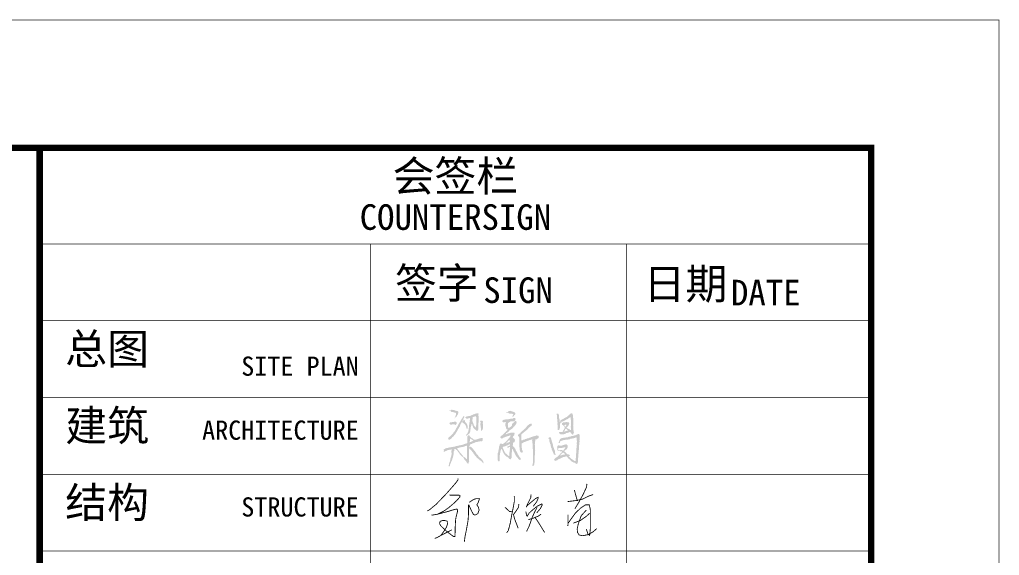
# Model space of a CAD drawing. Extents: x -415214 to 475089, y -207485 to 163917.
# Drawn here: x 467429 to 475089, y 34931 to 39117 of the extents above; entities that cross this region are included whole.
import ezdxf
from ezdxf.enums import TextEntityAlignment as Align

# ---------------------------------------------------------------- set-up
doc = ezdxf.new("R2010")
doc.units = 0
doc.header["$LTSCALE"] = 800
doc.layers.get('0').update_dxf_attribs({"linetype": 'CONTINUOUS'})
doc.layers.add('00-图签签名_10', color=10, linetype='CONTINUOUS')
doc.layers.add('建筑签名', color=7, linetype='CONTINUOUS')
doc.styles.add('图签信息$0$华文细黑', font='STXIHEI.TTF', dxfattribs={"height": 10})

# ---------------------------------------------------------------- blocks, each defined once
blk = doc.blocks.new('图签信息')
at = {"const_width": 0.5}
blk.add_lwpolyline([(-65, 574), (-65, 500.5), (0, 500.5), (0, 574)], close=True, dxfattribs=at)
at = {"const_width": 0.05}
for points in [[(-65, 566.5), (0, 566.5)], [(-39.145, 566.5), (-39.145, 500.5)], [(-19.101, 566.5), (-19.101, 500.5)], [(-65, 560.5), (0, 560.5)], [(-65, 554.5), (0, 554.5)], [(-65, 548.5), (0, 548.5)], [(-65, 542.5), (0, 542.5)]]:
    blk.add_lwpolyline(points, dxfattribs=at)
at = {"style": '图签信息$0$华文细黑'}
for s, height, p in [('会签栏', 2.4, (-32.5, 573)), ('COUNTERSIGN', 2, (-32.5, 569.598))]:
    blk.add_text(s, height=height, dxfattribs=at).set_placement(p, align=Align.TOP_CENTER)
for s, height, p in [('签字', 2.4, (-37.222, 564.634)), ('日期', 2.4, (-17.792, 564.578)), ('SIGN', 2, (-30.32, 563.885)), ('DATE', 2, (-10.959, 563.696)), ('总图', 2.4, (-63, 559.5)), ('建筑', 2.4, (-63, 553.5)), ('结构', 2.4, (-63, 547.5))]:
    blk.add_text(s, height=height, dxfattribs=at).set_placement(p, align=Align.TOP_LEFT)
for s, p in [('SITE PLAN', (-40.056, 557.698)), ('ARCHITECTURE', (-40.056, 552.698)), ('STRUCTURE', (-40.056, 546.698))]:
    blk.add_text(s, height=1.5, dxfattribs=at).set_placement(p, align=Align.TOP_RIGHT)
blk = doc.blocks.new('图签-A1')
at = {"color": 2}
blk.add_blockref('图签信息', (0, 0), dxfattribs=at)
blk = doc.blocks.new('图框-A1')
for points, const_width in [([(0, 0), (841, 0), (841, 594), (0, 594)], 0.05), ([(766, 584), (25, 584), (25, 10), (766, 10)], 0.5)]:
    blk.add_lwpolyline(points, close=True, dxfattribs=dict(const_width=const_width))
blk = doc.blocks.new('104 13#平面_t3')
at = {"xscale": 100, "yscale": 100, "zscale": 100}
for name, p in [('图框-A1', (-10634.5, -20285.2)), ('图签-A1', (72465.5, -19285.2))]:
    blk.add_blockref(name, p, dxfattribs=at)
blk = doc.blocks.new('A$C1FFA159E')
at = {"linetype": 'Continuous'}
h = blk.add_hatch(color=256, dxfattribs=at)
h.dxf.hatch_style = 1
h.paths.add_polyline_path([(-1.939, 0.987), (-1.903, 0.987), (-1.795, 0.891), (-1.795, 0.867), (-1.759, 0.831), (-1.783, 0.783), (-2.023, 0.759), (-2.167, 0.675), (-2.251, 0.663), (-2.203, 0.699), (-2.155, 0.819), (-2.131, 0.819), (-2.095, 0.855), (-2.095, 0.879), (-2.047, 0.891)], flags=16)
h.paths.add_polyline_path([(-11.755, 1.659), (-11.731, 1.659)], flags=16)
h.paths.add_polyline_path([(-11.503, 1.731), (-11.491, 1.743), (-11.467, 1.731), (-11.467, 1.707)], flags=16)
h.paths.add_polyline_path([(-7.159, 1.803), (-7.123, 1.779), (-7.123, 1.671), (-7.159, 1.647), (-7.207, 1.647), (-7.231, 1.623), (-7.255, 1.635), (-7.291, 1.599), (-7.327, 1.599), (-7.387, 1.539), (-7.387, 1.479), (-7.363, 1.455), (-7.303, 1.455), (-7.183, 1.539), (-7.159, 1.539), (-7.123, 1.503), (-7.147, 1.335), (-7.135, 1.251), (-7.183, 0.939), (-7.183, 0.651), (-7.243, 0.651), (-7.423, 0.783), (-7.495, 0.867), (-7.579, 0.927), (-7.711, 1.167), (-7.735, 1.263), (-7.771, 1.299), (-7.843, 1.527), (-7.807, 1.551), (-7.711, 1.563), (-7.651, 1.599), (-7.579, 1.599), (-7.543, 1.635), (-7.327, 1.707), (-7.303, 1.743), (-7.279, 1.731)], flags=16)
h.paths.add_polyline_path([(-7.171, 2.199), (-7.159, 2.211), (-7.135, 2.055), (-7.183, 2.019), (-7.219, 2.019), (-7.255, 1.983), (-7.447, 1.923), (-7.459, 1.899), (-7.507, 1.899), (-7.555, 1.863), (-7.267, 2.151)], flags=16)
h.paths.add_polyline_path([(-11.023, 2.343), (-11.011, 2.355), (-10.963, 2.319), (-10.927, 2.343), (-10.879, 2.259), (-10.795, 2.223), (-10.699, 2.139), (-11.011, 2.007), (-11.083, 1.959), (-11.059, 2.115), (-11.035, 2.139)], flags=16)
h.paths.add_polyline_path([(-3.163, 2.463), (-3.175, 2.475), (-3.307, 2.475), (-3.355, 2.427), (-3.367, 2.319), (-3.343, 2.295), (-3.295, 2.295), (-3.259, 2.007), (-3.223, 1.935), (-3.211, 1.839), (-3.163, 1.767), (-3.151, 1.635), (-3.103, 1.467), (-3.067, 1.419), (-3.043, 1.275), (-2.959, 1.131), (-2.935, 1.023), (-2.887, 0.915), (-2.863, 0.903), (-2.851, 0.831), (-2.719, 0.747), (-2.659, 0.807), (-2.719, 0.939), (-2.719, 1.023), (-2.743, 1.047), (-2.743, 1.179), (-2.803, 1.263), (-2.791, 1.299), (-2.887, 1.527), (-2.935, 1.719), (-2.935, 1.791), (-2.959, 1.815), (-2.983, 1.935), (-3.031, 2.019), (-3.043, 2.115), (-3.067, 2.139), (-3.055, 2.187), (-3.091, 2.259), (-3.115, 2.427)])
h.paths.add_polyline_path([(-11.167, 2.655), (-11.179, 2.667), (-11.215, 2.667), (-11.275, 2.583), (-11.299, 2.403), (-11.287, 1.923), (-11.431, 1.851), (-11.527, 1.839), (-11.731, 1.755), (-12.403, 1.611), (-12.499, 1.575), (-12.619, 1.563), (-12.679, 1.527), (-12.787, 1.527), (-13.063, 1.479), (-13.099, 1.455), (-13.243, 1.443), (-13.447, 1.383), (-13.495, 1.335), (-13.567, 1.311), (-13.603, 1.275), (-13.603, 1.239), (-13.579, 1.215), (-13.579, 1.167), (-13.603, 1.143), (-13.591, 1.083), (-13.567, 1.059), (-13.531, 1.059), (-13.447, 1.119), (-13.375, 1.131), (-13.171, 1.239), (-12.943, 1.263), (-12.859, 1.299), (-12.811, 1.287), (-12.847, 1.131), (-12.835, 0.807), (-12.871, 0.723), (-12.859, 0.663), (-12.967, 0.327), (-12.955, 0.279), (-13.003, 0.171), (-13.003, 0.087), (-13.051, -0.009), (-13.099, -0.177), (-13.111, -0.345), (-13.063, -0.369), (-13.003, -0.321), (-13.003, -0.237), (-12.979, -0.225), (-12.979, -0.177), (-12.871, 0.027), (-12.883, 0.039), (-12.847, 0.111), (-12.847, 0.171), (-12.799, 0.195), (-12.751, 0.399), (-12.691, 0.531), (-12.619, 0.951), (-12.631, 1.059), (-12.619, 1.095), (-12.583, 1.119), (-12.559, 1.335), (-12.451, 1.347), (-12.355, 1.251), (-12.307, 1.239), (-12.307, 1.203), (-12.271, 1.179), (-12.175, 1.011), (-12.091, 0.927), (-12.019, 0.807), (-11.923, 0.711), (-11.875, 0.687), (-11.875, 0.663), (-11.779, 0.555), (-11.755, 0.567), (-11.767, 0.591), (-11.743, 0.591), (-11.695, 0.639), (-11.791, 0.723), (-11.791, 0.747), (-12.031, 1.023), (-12.031, 1.047), (-12.247, 1.287), (-12.247, 1.323), (-12.295, 1.407), (-12.007, 1.491), (-11.707, 1.539), (-11.659, 1.575), (-11.599, 1.575), (-11.587, 1.599), (-11.443, 1.623), (-11.359, 1.671), (-11.323, 1.659), (-11.335, 0.363), (-11.383, 0.363), (-11.647, 0.603), (-11.695, 0.591), (-11.695, 0.495), (-11.659, 0.447), (-11.671, 0.435), (-11.611, 0.387), (-11.599, 0.339), (-11.467, 0.183), (-11.431, 0.171), (-11.347, -0.009), (-11.251, -0.093), (-11.191, -0.093), (-11.155, -0.033), (-11.167, 0.039), (-11.107, 0.087), (-11.143, 0.339), (-11.119, 0.855), (-11.131, 1.227), (-11.107, 1.323), (-11.119, 1.395), (-11.107, 1.419), (-11.071, 1.407), (-11.047, 1.335), (-10.891, 1.191), (-10.795, 1.035), (-10.711, 0.963), (-10.651, 0.843), (-10.627, 0.831), (-10.603, 0.759), (-10.471, 0.627), (-10.375, 0.495), (-10.291, 0.423), (-10.267, 0.423), (-10.183, 0.327), (-10.135, 0.315), (-10.099, 0.255), (-10.003, 0.207), (-9.931, 0.135), (-9.895, 0.135), (-9.811, 0.027), (-9.811, 0.003), (-9.739, -0.057), (-9.703, 0.015), (-9.739, 0.039), (-9.751, 0.147), (-9.859, 0.303), (-9.883, 0.303), (-9.883, 0.327), (-9.991, 0.435), (-10.039, 0.459), (-10.255, 0.687), (-10.267, 0.735), (-10.363, 0.819), (-10.531, 1.083), (-10.531, 1.119), (-10.627, 1.179), (-10.627, 1.203), (-10.687, 1.251), (-10.699, 1.299), (-10.939, 1.539), (-11.023, 1.551), (-11.119, 1.503), (-11.107, 1.611), (-11.059, 1.671), (-11.035, 1.767), (-10.843, 1.839), (-10.807, 1.875), (-10.747, 1.875), (-10.675, 1.923), (-10.615, 1.935), (-10.471, 2.007), (-10.207, 2.043), (-10.171, 2.067), (-10.135, 2.055), (-10.111, 2.079), (-10.039, 2.079), (-9.991, 2.103), (-9.895, 2.091), (-9.835, 2.115), (-9.787, 2.163), (-9.787, 2.391), (-9.883, 2.415), (-10.171, 2.343), (-10.447, 2.247), (-10.663, 2.259), (-10.759, 2.319), (-10.807, 2.415), (-10.855, 2.403), (-10.915, 2.427), (-11.119, 2.667)])
h.paths.add_polyline_path([(-0.379, 2.787), (-0.391, 2.799), (-0.511, 2.787), (-0.583, 2.727), (-0.667, 2.715), (-0.715, 2.679), (-0.823, 2.667), (-0.883, 2.631), (-1.159, 2.583), (-1.207, 2.547), (-1.375, 2.523), (-1.495, 2.475), (-1.867, 2.439), (-2.119, 2.379), (-2.227, 2.307), (-2.227, 2.271), (-2.275, 2.223), (-2.347, 2.019), (-2.383, 1.971), (-2.347, 1.911), (-2.299, 1.911), (-2.251, 1.947), (-2.239, 2.031), (-2.191, 2.103), (-2.119, 2.115), (-2.071, 2.151), (-1.939, 2.187), (-1.915, 2.211), (-1.747, 2.211), (-1.663, 2.247), (-1.615, 2.235), (-1.591, 2.259), (-1.447, 2.259), (-1.267, 2.295), (-1.219, 2.343), (-1.147, 2.331), (-1.039, 2.355), (-1.015, 2.391), (-0.907, 2.379), (-0.847, 2.415), (-0.823, 2.403), (-0.763, 2.439), (-0.727, 2.439), (-0.715, 2.463), (-0.607, 2.451), (-0.619, 2.379), (-0.595, 2.259), (-0.619, 2.187), (-0.583, 2.151), (-0.607, 1.839), (-0.583, 1.755), (-0.607, 1.695), (-0.619, 1.467), (-0.643, 1.359), (-0.643, 1.071), (-0.691, 0.615), (-0.679, 0.483), (-0.703, 0.447), (-0.703, 0.303), (-0.727, 0.231), (-0.715, 0.171), (-0.739, 0.147), (-0.775, 0.147), (-1.099, 0.351), (-1.387, 0.639), (-1.315, 0.639), (-1.279, 0.675), (-1.267, 0.723), (-1.387, 0.795), (-1.579, 0.843), (-1.615, 0.927), (-1.747, 1.059), (-1.819, 1.095), (-1.759, 1.203), (-1.591, 1.311), (-1.495, 1.503), (-1.495, 1.659), (-1.519, 1.707), (-1.603, 1.779), (-1.711, 1.779), (-1.771, 1.743), (-1.807, 1.755), (-1.891, 1.719), (-1.927, 1.731), (-1.951, 1.695), (-2.083, 1.671), (-2.107, 1.647), (-2.263, 1.647), (-2.347, 1.695), (-2.419, 1.695), (-2.491, 1.623), (-2.527, 1.419), (-2.527, 1.383), (-2.503, 1.359), (-2.431, 1.359), (-2.335, 1.431), (-2.263, 1.431), (-2.203, 1.407), (-2.167, 1.431), (-2.023, 1.431), (-1.987, 1.467), (-1.927, 1.455), (-1.879, 1.491), (-1.795, 1.491), (-1.759, 1.515), (-1.735, 1.503), (-1.723, 1.455), (-1.927, 1.167), (-1.963, 1.167), (-2.023, 1.215), (-2.155, 1.239), (-2.203, 1.239), (-2.227, 1.215), (-2.395, 1.239), (-2.455, 1.347), (-2.491, 1.323), (-2.515, 1.251), (-2.479, 1.203), (-2.431, 1.203), (-2.407, 1.167), (-2.263, 1.167), (-2.227, 1.119), (-2.119, 1.119), (-2.047, 1.083), (-2.035, 1.059), (-2.167, 0.903), (-2.203, 0.903), (-2.251, 0.819), (-2.527, 0.531), (-2.599, 0.519), (-2.815, 0.315), (-2.803, 0.243), (-2.779, 0.219), (-2.635, 0.171), (-2.551, 0.243), (-2.515, 0.243), (-2.419, 0.327), (-2.263, 0.375), (-1.927, 0.543), (-1.687, 0.591), (-1.663, 0.615), (-1.579, 0.603), (-1.459, 0.471), (-1.447, 0.435), (-1.327, 0.339), (-1.195, 0.195), (-1.171, 0.195), (-1.087, 0.111), (-0.883, 0.003), (-0.859, 0.003), (-0.835, 0.039), (-0.775, -0.045), (-0.727, -0.057), (-0.703, -0.093), (-0.631, -0.129), (-0.547, -0.105), (-0.523, -0.069), (-0.523, 0.003), (-0.475, 0.063), (-0.487, 0.279), (-0.463, 0.495), (-0.463, 0.735), (-0.427, 0.915), (-0.439, 0.951), (-0.415, 1.059), (-0.415, 1.191), (-0.391, 1.263), (-0.391, 1.539), (-0.319, 2.127), (-0.343, 2.175), (-0.319, 2.259), (-0.319, 2.715)])
h.paths.add_polyline_path([(-1.663, 3.315), (-1.639, 3.315), (-1.471, 3.159), (-1.471, 3.135), (-1.555, 3.135), (-1.603, 3.087), (-1.687, 3.075), (-1.711, 3.051), (-1.795, 3.051), (-1.867, 3.015), (-1.867, 3.063), (-1.807, 3.099), (-1.759, 3.171), (-1.759, 3.219)], flags=16)
h.paths.add_polyline_path([(-1.723, 3.711), (-1.627, 3.711), (-1.627, 3.639), (-1.699, 3.531), (-1.735, 3.531), (-1.843, 3.651)], flags=16)
h.paths.add_polyline_path([(-5.035, 3.807), (-5.047, 3.819), (-5.239, 3.759), (-5.311, 3.675), (-5.371, 3.663), (-5.503, 3.531), (-5.503, 3.507), (-5.611, 3.387), (-5.611, 3.363), (-5.743, 3.243), (-5.767, 3.243), (-5.863, 3.135), (-5.947, 3.087), (-6.079, 2.955), (-6.163, 2.835), (-6.247, 2.823), (-6.295, 2.775), (-6.331, 2.691), (-6.331, 2.607), (-6.295, 2.559), (-6.235, 2.547), (-6.211, 2.235), (-6.211, 1.539), (-6.187, 1.443), (-6.175, 1.203), (-6.139, 1.155), (-6.127, 1.059), (-6.007, 0.975), (-5.911, 0.987), (-5.863, 1.107), (-5.923, 1.191), (-5.923, 1.227), (-5.959, 1.287), (-5.947, 1.347), (-5.995, 1.539), (-5.971, 1.791), (-5.971, 1.875), (-5.707, 2.031), (-5.659, 2.031), (-5.395, 2.139), (-5.335, 2.139), (-5.299, 2.175), (-5.131, 2.223), (-5.119, 2.211), (-5.095, 2.235), (-4.975, 2.271), (-4.951, 2.259), (-4.963, 2.175), (-4.903, 1.695), (-4.915, 1.491), (-4.891, 1.299), (-4.891, -0.045), (-4.903, -0.153), (-4.927, -0.201), (-4.927, -0.297), (-4.891, -0.333), (-4.855, -0.333), (-4.759, -0.201), (-4.759, -0.069), (-4.699, 0.051), (-4.699, 0.711), (-4.675, 0.795), (-4.687, 0.915), (-4.663, 0.939), (-4.687, 1.011), (-4.663, 1.239), (-4.687, 1.323), (-4.675, 1.491), (-4.699, 1.587), (-4.687, 1.695), (-4.711, 1.791), (-4.675, 1.839), (-4.687, 2.055), (-4.663, 2.091), (-4.663, 2.271), (-4.507, 2.283), (-4.339, 2.415), (-4.339, 2.607), (-4.363, 2.643), (-4.531, 2.655), (-4.615, 2.619), (-4.687, 2.619), (-4.771, 2.571), (-4.867, 2.571), (-4.987, 2.499), (-5.083, 2.487), (-5.167, 2.439), (-5.275, 2.415), (-5.299, 2.391), (-5.491, 2.355), (-5.563, 2.307), (-5.635, 2.307), (-5.695, 2.259), (-5.815, 2.247), (-5.983, 2.151), (-6.019, 2.295), (-6.007, 2.379), (-6.031, 2.547), (-6.031, 2.763), (-5.947, 2.811), (-5.707, 3.027), (-5.635, 3.051), (-5.587, 3.123), (-5.443, 3.219), (-5.371, 3.291), (-5.311, 3.387), (-5.011, 3.627), (-4.987, 3.771)])
h.paths.add_polyline_path([(-12.499, 3.987), (-12.511, 3.999), (-12.583, 3.999), (-12.619, 3.975), (-12.679, 3.987), (-12.787, 3.951), (-12.979, 3.939), (-13.015, 3.903), (-12.991, 3.843), (-13.015, 3.819), (-13.039, 3.867), (-13.063, 3.843), (-13.003, 3.759), (-12.943, 3.723), (-12.823, 3.711), (-12.775, 3.747), (-12.703, 3.735), (-12.559, 3.759), (-12.499, 3.675), (-12.463, 3.663), (-12.355, 3.759), (-12.331, 3.891), (-12.367, 3.951), (-12.415, 3.987)], flags=17)
h.paths.add_polyline_path([(-9.823, 4.095), (-9.835, 4.107), (-10.003, 4.107), (-10.063, 4.059), (-10.051, 4.023), (-9.979, 3.999), (-10.027, 3.711), (-9.991, 3.603), (-9.979, 3.435), (-9.955, 3.411), (-9.943, 3.291), (-9.967, 3.231), (-9.967, 3.135), (-9.943, 3.111), (-9.871, 3.123), (-9.835, 3.207), (-9.775, 3.255), (-9.787, 3.291), (-9.763, 3.339), (-9.763, 3.663), (-9.787, 3.867), (-9.763, 3.987), (-9.775, 4.035)])
h.paths.add_polyline_path([(-11.551, 4.155), (-11.563, 4.167), (-11.635, 4.131), (-11.719, 4.131), (-11.779, 4.011), (-11.779, 3.951), (-11.719, 3.867), (-11.695, 3.867), (-11.527, 3.747), (-11.479, 3.687), (-11.443, 3.567), (-11.407, 3.519), (-11.371, 3.339), (-11.347, 3.315), (-11.287, 3.315), (-11.263, 3.363), (-11.251, 3.579), (-11.299, 3.663), (-11.299, 3.699), (-11.335, 3.723), (-11.335, 3.771), (-11.371, 3.831), (-11.539, 4.011), (-11.527, 4.131)])
h.paths.add_polyline_path([(-6.619, 4.347), (-6.631, 4.359), (-6.787, 4.347), (-6.823, 4.311), (-6.907, 4.311), (-6.919, 4.287), (-7.087, 4.287), (-7.135, 4.263), (-7.219, 4.263), (-7.255, 4.239), (-7.543, 4.239), (-7.567, 4.215), (-7.723, 4.191), (-7.843, 4.131), (-7.855, 4.095), (-7.891, 4.071), (-7.879, 4.011), (-7.831, 3.963), (-7.687, 3.927), (-7.663, 3.927), (-7.639, 3.963), (-7.519, 3.963), (-7.567, 3.843), (-7.591, 3.639), (-7.555, 3.567), (-7.495, 3.327), (-7.447, 3.267), (-7.363, 3.231), (-7.351, 3.207), (-7.927, 2.643), (-7.963, 2.643), (-8.047, 2.571), (-8.059, 2.439), (-7.903, 2.331), (-7.759, 2.451), (-7.591, 2.499), (-7.483, 2.559), (-7.447, 2.547), (-7.423, 2.571), (-7.231, 2.619), (-7.171, 2.655), (-7.111, 2.643), (-7.051, 2.667), (-7.099, 2.547), (-7.171, 2.463), (-7.171, 2.439), (-7.315, 2.307), (-7.387, 2.199), (-7.603, 1.971), (-7.663, 1.947), (-7.723, 1.875), (-7.879, 1.803), (-7.939, 1.863), (-8.047, 1.875), (-8.131, 1.767), (-8.155, 1.647), (-8.203, 1.563), (-8.203, 1.443), (-8.287, 0.987), (-8.323, 0.915), (-8.347, 0.327), (-8.323, 0.303), (-8.323, 0.231), (-8.239, 0.099), (-8.143, 0.159), (-8.143, 0.567), (-8.131, 0.735), (-8.107, 0.759), (-8.119, 0.819), (-8.095, 0.879), (-8.047, 1.155), (-8.011, 1.251), (-7.963, 1.287), (-7.951, 1.347), (-7.927, 1.347), (-7.915, 1.275), (-7.831, 1.107), (-7.831, 1.071), (-7.675, 0.795), (-7.471, 0.591), (-7.435, 0.591), (-7.279, 0.495), (-7.279, 0.471), (-7.159, 0.351), (-7.111, 0.351), (-7.075, 0.315), (-7.039, 0.315), (-7.015, 0.339), (-7.027, 0.423), (-6.943, 0.495), (-6.979, 0.591), (-6.955, 0.651), (-6.955, 0.975), (-6.931, 1.047), (-6.943, 1.107), (-6.919, 1.215), (-6.919, 1.335), (-6.895, 1.347), (-6.811, 1.203), (-6.775, 1.095), (-6.679, 0.963), (-6.631, 0.819), (-6.499, 0.603), (-6.367, 0.471), (-6.331, 0.387), (-6.259, 0.315), (-6.163, 0.255), (-6.115, 0.267), (-6.067, 0.315), (-6.067, 0.399), (-6.199, 0.567), (-6.199, 0.603), (-6.223, 0.615), (-6.367, 0.831), (-6.367, 0.867), (-6.475, 1.083), (-6.547, 1.167), (-6.571, 1.263), (-6.631, 1.383), (-6.727, 1.503), (-6.871, 1.635), (-6.871, 1.695), (-6.847, 1.707), (-6.847, 1.779), (-6.823, 1.827), (-6.823, 1.959), (-6.739, 1.971), (-6.655, 2.031), (-6.667, 2.103), (-6.631, 2.187), (-6.691, 2.319), (-6.859, 2.499), (-6.823, 2.571), (-6.715, 2.679), (-6.715, 2.763), (-6.679, 2.847), (-6.679, 2.895), (-6.703, 2.931), (-7.087, 2.919), (-7.219, 2.871), (-7.279, 2.871), (-7.339, 2.823), (-7.399, 2.823), (-7.423, 2.799), (-7.579, 2.763), (-7.471, 2.883), (-7.447, 2.883), (-7.375, 2.955), (-7.351, 2.955), (-7.135, 3.183), (-6.967, 3.279), (-6.811, 3.435), (-6.811, 3.459), (-6.679, 3.567), (-6.583, 3.687), (-6.583, 3.711), (-6.535, 3.747), (-6.463, 3.999), (-6.559, 4.059), (-6.619, 4.059), (-6.787, 3.891), (-6.859, 3.855), (-6.919, 3.759), (-6.919, 3.687), (-6.943, 3.627), (-7.087, 3.483), (-7.123, 3.483), (-7.159, 3.435), (-7.279, 3.387), (-7.327, 3.531), (-7.339, 3.687), (-7.303, 3.879), (-7.171, 3.963), (-7.159, 3.951), (-7.075, 4.023), (-6.787, 4.023), (-6.667, 4.071), (-6.619, 4.131), (-6.619, 4.179), (-6.583, 4.227), (-6.595, 4.335)])
h.paths.add_polyline_path([(-10.543, 4.527), (-10.447, 4.527), (-10.459, 4.491), (-10.423, 4.443), (-10.411, 3.867), (-10.447, 3.447), (-10.471, 3.435), (-10.555, 3.531), (-10.603, 3.555), (-10.639, 3.639), (-10.687, 3.687), (-10.675, 3.711), (-10.711, 3.831), (-10.795, 3.999), (-10.783, 4.035), (-10.819, 4.071), (-10.819, 4.191), (-10.783, 4.251), (-10.759, 4.443), (-10.615, 4.503), (-10.567, 4.503)], flags=16)
h.paths.add_polyline_path([(-11.587, 4.539), (-11.599, 4.551), (-11.635, 4.551), (-11.731, 4.455), (-11.767, 4.371), (-11.839, 4.299), (-11.839, 4.251), (-11.923, 4.155), (-11.983, 4.023), (-12.175, 3.735), (-12.175, 3.699), (-12.259, 3.543), (-12.319, 3.471), (-12.331, 3.411), (-12.403, 3.315), (-12.403, 3.279), (-12.475, 3.195), (-12.511, 3.099), (-12.571, 3.015), (-12.631, 2.967), (-12.667, 2.883), (-12.799, 2.727), (-12.847, 2.703), (-12.967, 2.571), (-13.015, 2.547), (-13.135, 2.427), (-13.171, 2.367), (-13.159, 2.307), (-13.111, 2.259), (-13.015, 2.235), (-12.871, 2.355), (-12.799, 2.427), (-12.799, 2.463), (-12.715, 2.511), (-12.523, 2.715), (-12.511, 2.763), (-12.475, 2.787), (-12.295, 3.075), (-12.307, 3.087), (-12.271, 3.111), (-12.271, 3.147), (-12.223, 3.207), (-12.211, 3.255), (-12.115, 3.387), (-12.115, 3.423), (-12.055, 3.495), (-12.019, 3.567), (-12.031, 3.579), (-11.971, 3.663), (-11.971, 3.735), (-11.923, 3.771), (-11.935, 3.831), (-11.863, 3.867), (-11.887, 3.891), (-11.863, 3.939), (-11.827, 3.939), (-11.791, 3.999), (-11.803, 4.047), (-11.731, 4.155), (-11.695, 4.179), (-11.695, 4.263), (-11.647, 4.323), (-11.659, 4.347), (-11.599, 4.407), (-11.611, 4.467)])
h.paths.add_polyline_path([(-1.051, 4.815), (-1.063, 4.827), (-1.147, 4.827), (-1.207, 4.803), (-1.243, 4.755), (-1.279, 4.755), (-1.303, 4.695), (-1.387, 4.599), (-1.423, 4.611), (-1.567, 4.467), (-1.807, 4.347), (-1.843, 4.311), (-1.903, 4.299), (-1.987, 4.227), (-2.023, 4.227), (-2.215, 4.107), (-2.215, 4.011), (-2.251, 3.987), (-2.275, 3.915), (-2.287, 4.215), (-2.323, 4.335), (-2.323, 4.527), (-2.371, 4.743), (-2.395, 4.779), (-2.563, 4.791), (-2.587, 4.719), (-2.539, 4.647), (-2.539, 4.323), (-2.503, 4.239), (-2.503, 4.011), (-2.479, 3.927), (-2.491, 3.735), (-2.455, 3.639), (-2.455, 3.387), (-2.491, 3.243), (-2.455, 3.231), (-2.431, 3.195), (-2.323, 3.207), (-2.263, 3.303), (-2.263, 3.387), (-2.239, 3.423), (-2.251, 3.531), (-2.227, 3.555), (-2.227, 3.819), (-2.191, 3.855), (-2.203, 3.915), (-2.107, 3.915), (-2.083, 3.951), (-2.095, 3.987), (-1.975, 4.011), (-1.939, 4.047), (-1.843, 4.071), (-1.591, 4.227), (-1.531, 4.227), (-1.483, 4.275), (-1.435, 4.287), (-1.363, 4.371), (-1.315, 4.383), (-1.243, 4.443), (-1.207, 4.419), (-1.207, 4.287), (-1.171, 4.143), (-1.183, 3.447), (-1.159, 3.315), (-1.159, 3.171), (-1.219, 3.183), (-1.339, 3.279), (-1.435, 3.303), (-1.591, 3.411), (-1.531, 3.495), (-1.435, 3.579), (-1.339, 3.771), (-1.351, 3.915), (-1.399, 3.963), (-1.423, 3.939), (-1.591, 3.963), (-1.939, 3.927), (-2.047, 3.843), (-2.059, 3.759), (-1.999, 3.687), (-1.939, 3.663), (-1.795, 3.507), (-1.771, 3.423), (-1.819, 3.303), (-1.855, 3.267), (-1.855, 3.219), (-1.927, 3.147), (-1.987, 3.003), (-2.155, 3.003), (-2.179, 2.979), (-2.275, 2.991), (-2.335, 2.943), (-2.323, 2.895), (-2.251, 2.799), (-2.095, 2.751), (-1.927, 2.751), (-1.663, 2.847), (-1.639, 2.883), (-1.519, 2.895), (-1.483, 2.931), (-1.411, 2.931), (-1.255, 3.015), (-1.123, 2.823), (-1.039, 2.739), (-0.991, 2.739), (-0.943, 2.787), (-0.919, 2.883), (-0.871, 2.931), (-0.919, 3.063), (-0.919, 3.147), (-0.943, 3.207), (-0.931, 3.351), (-0.955, 3.639), (-0.931, 3.867), (-0.931, 4.287), (-0.967, 4.395), (-0.955, 4.467), (-0.979, 4.635), (-1.003, 4.659), (-1.003, 4.743)])
h.paths.add_polyline_path([(-10.327, 4.827), (-10.351, 4.839), (-10.399, 4.803), (-10.603, 4.755), (-10.627, 4.731), (-10.723, 4.707), (-10.795, 4.647), (-10.903, 4.635), (-11.011, 4.563), (-11.035, 4.575), (-11.071, 4.551), (-11.323, 4.527), (-11.479, 4.455), (-11.479, 4.407), (-11.359, 4.287), (-11.035, 4.359), (-11.035, 4.227), (-11.059, 4.119), (-11.047, 4.023), (-11.095, 3.891), (-11.083, 3.867), (-11.107, 3.795), (-11.107, 3.711), (-11.131, 3.675), (-11.119, 3.579), (-11.143, 3.555), (-11.131, 3.495), (-11.191, 3.075), (-11.275, 2.883), (-11.443, 2.667), (-11.431, 2.631), (-11.371, 2.631), (-11.227, 2.763), (-11.143, 2.787), (-11.071, 2.871), (-10.987, 3.135), (-10.987, 3.243), (-10.963, 3.267), (-10.963, 3.447), (-10.915, 3.579), (-10.915, 3.711), (-10.831, 3.795), (-10.807, 3.675), (-10.711, 3.399), (-10.615, 3.315), (-10.615, 3.291), (-10.543, 3.231), (-10.519, 3.231), (-10.363, 3.075), (-10.291, 3.087), (-10.279, 3.183), (-10.231, 3.231), (-10.231, 3.663), (-10.195, 3.963), (-10.195, 4.539), (-10.219, 4.623), (-10.219, 4.707), (-10.195, 4.731), (-10.195, 4.779), (-10.231, 4.815)])
h.paths.add_polyline_path([(-12.151, 4.911), (-12.163, 4.923), (-12.163, 4.899)])
h.paths.add_polyline_path([(-7.087, 5.055), (-7.099, 5.067), (-7.159, 5.043), (-7.243, 5.043), (-7.327, 4.959), (-7.435, 4.935), (-7.483, 4.887), (-7.471, 4.863), (-7.327, 4.899), (-7.255, 4.815), (-7.207, 4.815), (-7.171, 4.779), (-6.943, 4.779), (-6.811, 4.743), (-6.811, 4.683), (-6.907, 4.527), (-6.919, 4.479), (-6.823, 4.479), (-6.763, 4.527), (-6.739, 4.611), (-6.631, 4.683), (-6.607, 4.779), (-6.619, 4.851), (-6.691, 4.923)])
h.paths.add_polyline_path([(-13.039, 5.079), (-13.063, 5.091), (-13.099, 5.067), (-13.099, 5.043), (-13.051, 5.043), (-13.015, 5.019), (-13.003, 5.067)])
h.paths.add_polyline_path([(-12.979, 5.103), (-12.991, 5.115), (-13.015, 5.091), (-13.003, 5.067)])
h.paths.add_polyline_path([(-12.751, 5.151), (-12.763, 5.163), (-12.847, 5.163), (-12.955, 5.103), (-12.955, 5.043), (-12.835, 4.959), (-12.655, 4.935), (-12.619, 4.911), (-12.595, 4.923), (-12.535, 4.887), (-12.475, 4.887), (-12.391, 4.839), (-12.403, 4.695), (-12.451, 4.551), (-12.439, 4.539), (-12.487, 4.503), (-12.487, 4.467), (-12.535, 4.371), (-12.523, 4.335), (-12.379, 4.503), (-12.343, 4.503), (-12.295, 4.539), (-12.319, 4.587), (-12.259, 4.671), (-12.223, 4.683), (-12.175, 4.887), (-12.187, 4.983), (-12.247, 5.043), (-12.379, 5.055), (-12.403, 5.079), (-12.535, 5.103), (-12.559, 5.127)])
blk = doc.blocks.new('A$C385D7296')
at = {"layer": '建筑签名', "color": 7, "linetype": 'Continuous', "const_width": 6.48}
for points in [[(240.9, 497.1), (240.9, 483.5), (221.1, 456.7), (188.1, 419.2), (153.8, 380.2), (89.8, 313.5), (69.7, 292.5), (47.8, 275.2), (24.7, 255.4), (8.1, 244.7), (1.1, 242.1)], [(1150.7, 405.5), (1170.9, 331.7), (1176.5, 319.4)], [(1249.2, 453.5), (1245.9, 427.8), (1219, 369.7), (1186.5, 310.4), (1155.2, 259)], [(172.8, 366.4), (187.3, 364.5), (213.1, 364.5), (247.2, 365.2), (256.7, 363.3), (255.4, 349.4), (232.1, 323.6), (202.4, 295.8), (167.1, 266.2), (132.4, 241.6), (80.6, 215.8), (34.6, 208.2)], [(330.1, 308.9), (351.5, 324), (363.9, 332), (388, 338.2), (409.3, 337.3), (399.5, 307.1), (388.9, 289.3), (399.5, 273.3), (406.7, 249.3), (396, 220), (374.6, 209.3), (362.2, 212.9), (346.1, 244), (332.8, 273.3), (324.8, 292)], [(680.9, 359.6), (681.8, 316.9), (673.8, 272.4), (661.3, 210.2), (649.8, 146.2), (634.3, 88), (621.3, 70.7)], [(812, 371.7), (810.3, 346.6), (787.4, 300.4), (774.9, 270.2)], [(778.9, 279.3), (806.3, 304.4), (848, 338.6), (866.8, 348.9), (868.5, 343.2), (856.5, 312.9), (828.5, 277.6)], [(1099.3, 314.9), (1163, 322.7), (1214.5, 333.9), (1264.9, 358.5), (1297.3, 369.7)], [(80.6, 215.8), (126.1, 227.8), (164.7, 238), (191.1, 246.7), (215.7, 253.6), (232.7, 256.1), (238.4, 252.3), (237.1, 235.3), (227, 197.9), (222.6, 170.8), (220.1, 133), (218.8, 89.5), (218.2, 50.9), (218.2, 41.5), (206.8, 41.5), (190.4, 53.4), (168.3, 70.5), (151.9, 83.7), (133.6, 100.1), (107.1, 124.7), (97.7, 141.7), (100.8, 160), (119.8, 166.9), (141.2, 166.3), (157.6, 161.2), (158.9, 139.8), (150.1, 112.7), (133, 85.6), (107.1, 49.7), (79.4, 34.5), (59.8, 27)], [(323.9, 289.3), (323.9, 223.5), (319.4, 162.2), (304.3, 80.4), (296.3, 43.1), (291, 0.4)], [(607.9, 270.7), (643.5, 237.8), (664, 235.1)], [(717.1, 294.6), (714.3, 270.6), (690.3, 234.1), (674.9, 213), (684.6, 177.1), (700.6, 135.4), (712, 106.3)], [(772, 235.3), (777.7, 205), (782.3, 200.5), (797.1, 224.4), (826.8, 251.8), (861.7, 279.2), (896.5, 296.3), (899.9, 289.4), (885.1, 260.4), (857.1, 226.7)], [(859.4, 269.5), (837.1, 226.1), (821.1, 189.6), (796.6, 121.2), (777.2, 81.2)], [(1100.4, 142.7), (1125, 178.5), (1158.6, 224.3), (1198.9, 263.5), (1238, 289.2), (1267.1, 289.2), (1275, 255.6), (1276.1, 190.8), (1276.1, 110.3), (1271.6, 57.8), (1269.4, 51), (1255.9, 63.3), (1244.7, 100.2)], [(1244.7, 248.9), (1204.5, 204.2), (1182.1, 142.7), (1173.1, 100.2), (1175.4, 74.5), (1187.7, 54.4), (1213.4, 47.7), (1254.8, 55.5), (1292.9, 75.6), (1326.4, 103.6)], [(790.9, 173.1), (834.3, 186.8), (868, 201), (890.2, 215.9)], [(843.4, 190.8), (870.8, 150.8), (899.4, 104.1), (918.2, 73.8)], [(1101.5, 213.2), (1100.4, 124.8)], [(1142.9, 146.1), (1197.7, 167.3), (1239.1, 195.3), (1270.5, 223.2)], [(107.1, 49.7), (144.7, 69), (170.5, 82.4), (194, 94.5)]]:
    blk.add_lwpolyline(points, dxfattribs=at)

msp = doc.modelspace()

# ---------------------------------------------------------------- block references
for name, p in [('104 13#平面_t3', (401620.6, 0)), ('A$C385D7296', (470615.1, 35036.7))]:
    msp.add_blockref(name, p)
at = {"layer": '00-图签签名_10', "xscale": 80, "yscale": 80, "zscale": 80}
msp.add_blockref('A$C1FFA159E', (471832.9, 35655.6), dxfattribs=at)

doc.saveas('drawing.dxf')
